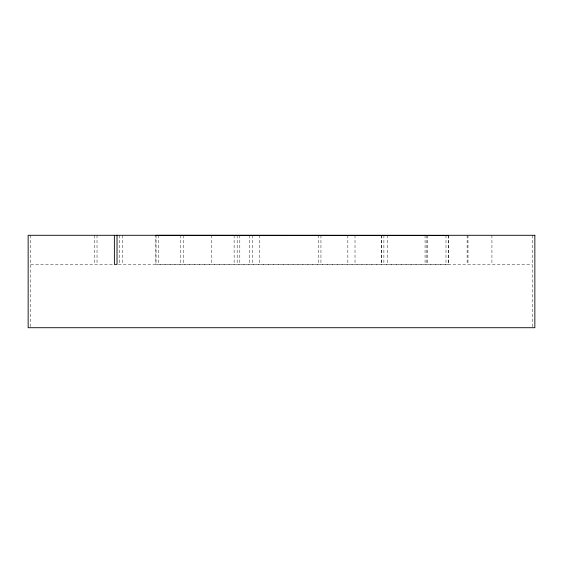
<?xml version="1.0" encoding="UTF-8"?>
<svg xmlns="http://www.w3.org/2000/svg" width="563" height="563" viewBox="0 0 563 563"><rect width="100%" height="100%" fill="white"/><g stroke="black" fill="none" stroke-linecap="round" stroke-linejoin="round"><path stroke-width="0.42" stroke-dasharray="2.81 2.11" d="M30.789 264.378L113.149 264.378M118.406 264.378L532.211 264.378M448.458 235.425L448.465 264.504L155.86 264.406L155.845 235.327M532.211 235.292L532.211 326.843M491.928 235.292L491.928 264.378M467.987 235.292L467.987 264.378M467.121 235.292L467.121 264.378M448.627 235.292L448.627 264.378M445.987 235.292L445.987 264.378M427.704 235.292L427.704 264.378M426.838 235.292L426.838 264.378M425.065 235.292L425.065 264.378M387.421 235.292L387.421 264.378M383.889 235.292L383.889 264.378M381.39 235.292L381.39 264.378M381.25 235.292L381.25 264.378M355.014 235.292L355.014 264.378M347.835 235.292L347.835 264.378M320.945 235.292L320.945 264.378M318.306 235.292L318.306 264.378M259.409 235.292L259.409 264.378M252.386 235.292L252.386 264.378M249.747 235.292L249.747 264.378M239.81 235.285L239.81 264.371M237.171 235.285L237.171 264.371M234.131 235.292L234.131 264.378M211.28 235.292L211.28 264.378M183.447 235.285L183.447 264.371M180.807 235.285L180.807 264.371M158.667 235.285L158.667 264.378M156.028 235.285L156.028 264.378M122.354 235.292L122.354 264.378M119.715 235.292L119.715 264.378M97.019 235.285L97.019 264.371M94.38 235.285L94.38 264.371M30.789 235.292L30.789 326.843"/><path stroke-width="0.84" d="M155.845 235.327L448.458 235.425M117.02 235.292L117.02 264.378L114.38 264.378L114.38 235.292M534.85 235.292L28.15 235.292L28.15 327.715L534.85 327.715L534.85 235.292"/></g></svg>
